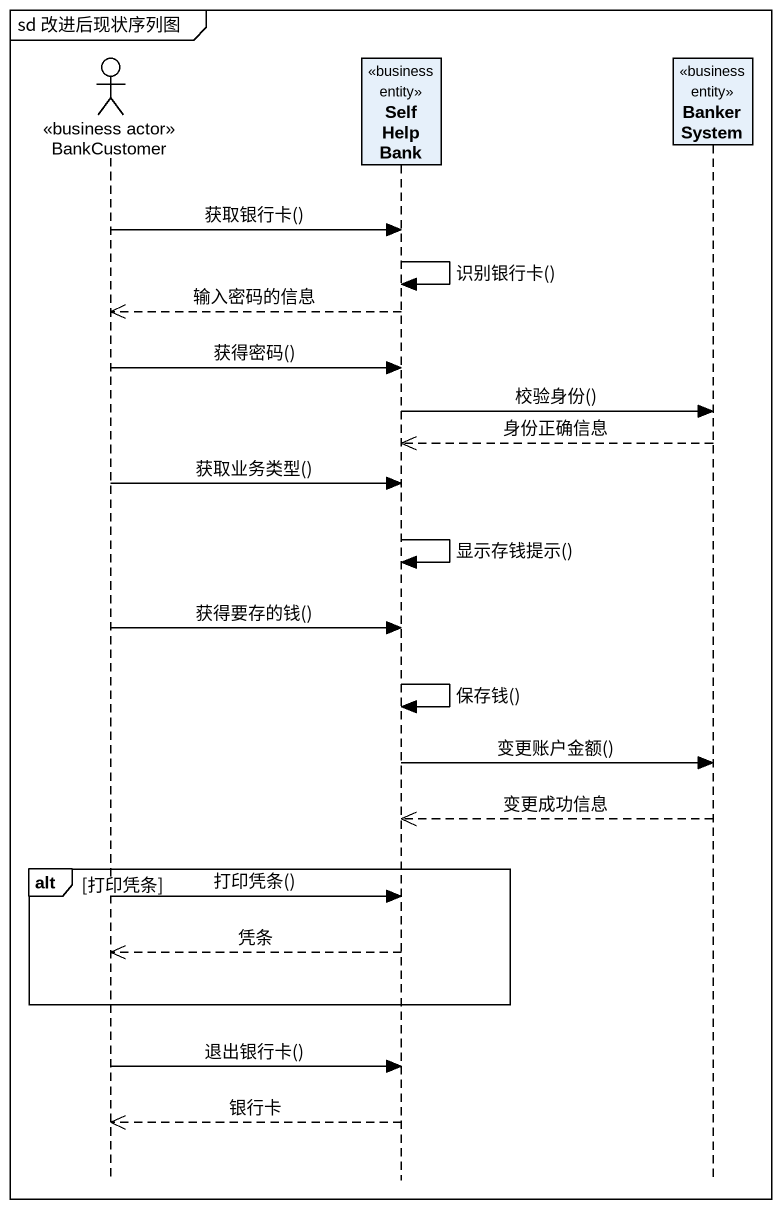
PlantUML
@startuml
mainframe sd 改进后现状序列图
hide footbox
actor BankCustomer <<business actor>>
participant SelfHelpBank <<business entity>>
participant BankerSystem <<business entity>>

BankCustomer -> SelfHelpBank : 获取银行卡()
SelfHelpBank -> SelfHelpBank : 识别银行卡()
SelfHelpBank -->> BankCustomer : 输入密码的信息
BankCustomer -> SelfHelpBank : 获得密码()
SelfHelpBank -> BankerSystem : 校验身份()
BankerSystem -->> SelfHelpBank : 身份正确信息
BankCustomer -> SelfHelpBank : 获取业务类型()
SelfHelpBank -> SelfHelpBank : 显示存钱提示()
BankCustomer -> SelfHelpBank : 获得要存的钱()
SelfHelpBank -> SelfHelpBank : 保存钱()
SelfHelpBank -> BankerSystem : 变更账户金额()
BankerSystem -->> SelfHelpBank : 变更成功信息
alt 打印凭条
  BankCustomer -> SelfHelpBank : 打印凭条()
  SelfHelpBank -->> BankCustomer : 凭条
end
BankCustomer -> SelfHelpBank : 退出银行卡()
SelfHelpBank -->> BankCustomer : 银行卡
@enduml
